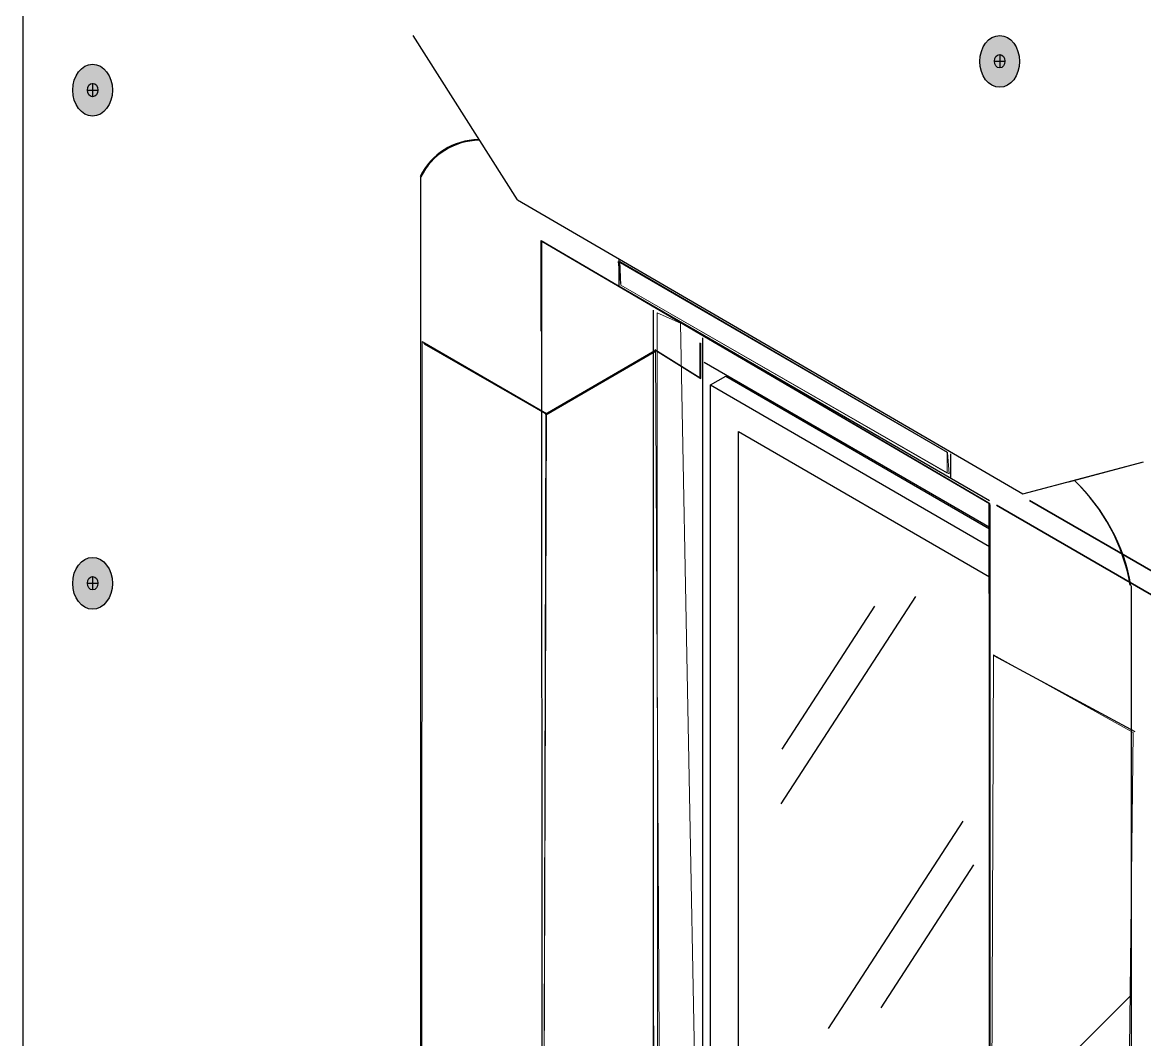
# Model space of a CAD drawing. Header units: inches. Extents: x -22 to 84, y -21 to 19.
# Drawn here: x 62.938 to 65.816, y 9.1 to 11.708 of the extents above; entities that cross this region are included whole.
import ezdxf

# ---------------------------------------------------------------- set-up
doc = ezdxf.new("R2010")
doc.units = ezdxf.units.IN
doc.header["$MEASUREMENT"] = 0
for name, color, linetype, lineweight in [('.ATI-HATCH', 7, 'Continuous', 0), ('.ATI-TEXT', 7, 'Continuous', 0), ('G-ANNO-TTLB', 7, 'Continuous', 0), ('Layer 12', 7, 'Continuous', 0), ('TYVEK', 7, 'Continuous', 0)]:
    doc.layers.add(name, color=color, linetype=linetype, lineweight=lineweight)
pattern_1 = [(45, (0, 0), (-7.071, 7.071), [])]

# ---------------------------------------------------------------- blocks, each defined once
blk = doc.blocks.new('Block_79')
at = {"layer": 'Layer 12', "color": 191, "lineweight": 25, "true_color": 0xbf7fff}
for points in [[(63.9583, 11.3299)], [(63.9583, 8.1783)]]:
    blk.add_lwpolyline(points, dxfattribs=at)

msp = doc.modelspace()

# ---------------------------------------------------------------- hatches: boundary and pattern name
at = {"layer": '.ATI-HATCH', "true_color": 0x000000, "transparency": 33554687}
h = msp.add_hatch(dxfattribs=at)
h.set_pattern_fill('_U', color=18, scale=10, angle=45, style=2, pattern_type=0)
h.set_pattern_definition(pattern_1)
h.paths.add_polyline_path([(65.3148, 10.5508), (64.4724, 11.0346), (64.4663, 11.0952), (65.3104, 10.6057)])
at = {"layer": 'G-ANNO-TTLB', "true_color": 0xff00ff, "transparency": 33554687}
h = msp.add_hatch(color=6, dxfattribs=at)
edge = h.paths.add_edge_path()
edge.add_spline(control_points=[(71.2893, -15.0744), (71.2893, -15.0744), (30.6016, -15.0744), (30.6016, -15.0744), (30.6016, -15.0744), (30.6016, 19.0506), (30.6016, 19.0506), (30.6016, 19.0506), (71.2893, 19.0506), (71.2893, 19.0506), (71.2893, 19.0506), (71.2893, -15.0744), (71.2893, -15.0744)], knot_values=[0, 0, 0, 0, 1, 1, 1, 2, 2, 2, 3, 3, 3, 4, 4, 4, 4], degree=3, periodic=0)
edge = h.paths.add_edge_path()
edge.add_spline(control_points=[(30.7266, 18.9256), (30.7266, 18.9256), (30.7266, -14.9494), (30.7266, -14.9494), (30.7266, -14.9494), (71.1643, -14.9494), (71.1643, -14.9494), (71.1643, -14.9494), (71.1643, 18.9256), (71.1643, 18.9256), (71.1643, 18.9256), (30.7266, 18.9256), (30.7266, 18.9256)], knot_values=[0, 0, 0, 0, 1, 1, 1, 2, 2, 2, 3, 3, 3, 4, 4, 4, 4], degree=3, periodic=0)
edge.add_line((30.7266, 18.9256), (30.7266, 18.9256))
at = {"layer": 'Layer 12', "true_color": 0x000000, "transparency": 33554687}
h = msp.add_hatch(dxfattribs=at)
h.set_pattern_fill('_U', color=18, scale=10, angle=45, style=2, pattern_type=0)
h.set_pattern_definition(pattern_1)
h.paths.add_polyline_path([(64.5665, 8.9368), (64.6649, 8.8753), (64.6259, 10.9371), (64.5657, 10.9637)])
h = msp.add_hatch(dxfattribs=at)
h.set_pattern_fill('_U', color=18, scale=10, angle=45, style=2, pattern_type=0)
h.set_pattern_definition(pattern_1)
h.paths.add_polyline_path([(64.275, 8.7568), (63.9621, 8.9399), (63.963, 10.89), (64.2819, 10.7053)])
h = msp.add_hatch(dxfattribs=at)
h.set_pattern_fill('_U', color=18, scale=10, angle=45, style=2, pattern_type=0)
h.set_pattern_definition(pattern_1)
h.paths.add_polyline_path([(64.5716, 8.9289), (64.275, 8.7568), (64.2804, 10.7023), (64.5619, 10.8654)])
h = msp.add_hatch(dxfattribs=at)
h.set_pattern_fill('_U', color=18, scale=10, angle=45, style=2, pattern_type=0)
h.set_pattern_definition(pattern_1)
h.paths.add_polyline_path([(65.764, 7.8984), (65.4211, 8.0951), (65.4287, 10.0866), (65.7865, 9.8871)])
at = {"layer": 'TYVEK', "true_color": 0x003b71, "transparency": 33554687}
h = msp.add_hatch(color=156, dxfattribs=at)
h.dxf.hatch_style = 2
edge = h.paths.add_edge_path()
edge.add_ellipse((65.4445, 11.6084), major_axis=(0, 0.0664), ratio=0.766948, start_angle=0, end_angle=360)
h = msp.add_hatch(color=156, dxfattribs=at)
h.dxf.hatch_style = 2
edge = h.paths.add_edge_path()
edge.add_ellipse((63.118, 11.5347), major_axis=(0, 0.0664), ratio=0.766948, start_angle=0, end_angle=360)
h = msp.add_hatch(color=156, dxfattribs=at)
h.dxf.hatch_style = 2
edge = h.paths.add_edge_path()
edge.add_ellipse((63.118, 10.2698), major_axis=(0, 0.0664), ratio=0.766948, start_angle=0, end_angle=360)

# ---------------------------------------------------------------- linework, layer by layer
at = {"layer": '.ATI-HATCH'}
for points in [[(65.3148, 10.5508), (64.4724, 11.0346), (64.4663, 11.0952), (65.3104, 10.6057)], [(64.4705, 11.0951), (64.4724, 11.0346), (65.3097, 10.5528), (65.3098, 10.606)]]:
    msp.add_lwpolyline(points, close=True, dxfattribs=at)
at = {"layer": '.ATI-TEXT', "color": 1, "lineweight": 35, "true_color": 0xff0000}
for p, q in [((65.5211, 10.4826), (67.2589, 9.4772)), ((65.436, 10.4701), (67.2589, 9.4155))]:
    msp.add_line(p, q, dxfattribs=at)
at = {"layer": 'G-ANNO-TTLB'}
for points in [[(71.2893, -15.0744), (71.2893, -15.0744), (30.6016, -15.0744), (30.6016, -15.0744), (30.6016, -15.0744), (30.6016, 19.0506), (30.6016, 19.0506), (30.6016, 19.0506), (71.2893, 19.0506), (71.2893, 19.0506), (71.2893, 19.0506), (71.2893, -15.0744), (71.2893, -15.0744)], [(30.7266, 18.9256), (30.7266, 18.9256), (30.7266, -14.9494), (30.7266, -14.9494), (30.7266, -14.9494), (71.1643, -14.9494), (71.1643, -14.9494), (71.1643, -14.9494), (71.1643, 18.9256), (71.1643, 18.9256), (71.1643, 18.9256), (30.7266, 18.9256), (30.7266, 18.9256)]]:
    msp.add_open_spline(points, degree=3, knots=[0, 0, 0, 0, 1, 1, 1, 2, 2, 2, 3, 3, 3, 4, 4, 4, 4], dxfattribs=at)
at = {"layer": 'Layer 12'}
for points in [[(64.5665, 8.9368), (64.6649, 8.8753), (64.6259, 10.9371), (64.5657, 10.9637)], [(64.275, 8.7568), (63.9621, 8.9399), (63.963, 10.89), (64.2819, 10.7053)], [(64.5716, 8.9289), (64.275, 8.7568), (64.2804, 10.7023), (64.5619, 10.8654)], [(65.764, 7.8984), (65.4211, 8.0951), (65.4287, 10.0866), (65.7865, 9.8871)]]:
    msp.add_lwpolyline(points, close=True, dxfattribs=at)
at = {"layer": 'TYVEK', "color": 33, "lineweight": 25, "true_color": 0xcc9966}
msp.add_line((62.9389, 13.4264), (62.9389, 7.562), dxfattribs=at)
at = {"layer": 'TYVEK', "color": 18, "lineweight": 25, "true_color": 0x000000}
for p, q in [((64.2076, 11.2533), (63.9401, 11.6752)), ((64.2076, 11.2533), (65.5041, 10.4992)), ((64.2684, 11.1488), (65.4166, 10.4759)), ((64.2702, 11.1475), (65.4184, 10.4746)), ((64.4684, 11.0321), (65.4184, 10.4826)), ((65.5041, 10.4992), (65.813, 10.5815)), ((65.6219, 10.5306), (65.813, 10.5815)), ((65.4177, 8.1005), (65.4184, 10.4746))]:
    msp.add_line(p, q, dxfattribs=at)
at = {"layer": 'TYVEK', "color": 252, "lineweight": 25, "true_color": 0x848484}
for p, q in [((65.431, 11.6089), (65.458, 11.6089)), ((65.4445, 11.626), (65.4445, 11.5917)), ((63.118, 11.5523), (63.118, 11.518)), ((63.1045, 11.5351), (63.1315, 11.5351)), ((63.118, 10.2873), (63.118, 10.253)), ((63.1045, 10.2702), (63.1315, 10.2702))]:
    msp.add_line(p, q, dxfattribs=at)
at = {"layer": 'TYVEK', "color": 4, "lineweight": 25, "true_color": 0x00ffff}
for p, q in [((63.9598, 9.324), (63.9598, 11.3121)), ((64.4684, 11.0321), (64.4684, 11.1016)), ((64.5568, 8.9152), (64.5568, 10.9701)), ((64.2715, 8.7664), (64.2703, 10.9155)), ((63.9664, 10.8854), (64.2779, 10.7067)), ((63.9682, 10.884), (64.2797, 10.7054)), ((64.676, 10.7968), (64.676, 10.8871)), ((64.6778, 10.7955), (64.6778, 10.8857)), ((64.6828, 8.845), (64.6828, 10.8999)), ((64.2786, 10.7037), (64.5601, 10.8668)), ((64.2804, 10.7023), (64.5619, 10.8654)), ((64.5601, 10.8693), (64.676, 10.7968)), ((64.5619, 10.868), (64.6778, 10.7955)), ((65.3187, 10.602), (65.3187, 10.5402)), ((65.4191, 10.4713), (65.4191, 8.114)), ((65.7818, 10.2636), (65.781, 7.8991)), ((65.4294, 10.085), (65.7908, 9.89)), ((63.9598, 8.7183), (63.9598, 9.324)), ((64.5568, 9.1352), (64.5568, 9.3085)), ((64.5568, 9.1352), (64.5568, 8.9152))]:
    msp.add_line(p, q, dxfattribs=at)
at = {"layer": 'TYVEK', "color": 165, "lineweight": 25, "true_color": 0x4c5f99}
for q in [(64.5568, 10.9701), (64.5568, 9.0252)]:
    msp.add_line((64.5568, 9.1352), q, dxfattribs=at)
at = {"layer": 'TYVEK', "color": 191, "lineweight": 25, "true_color": 0xbf7fff}
for p, q in [((64.6864, 10.8372), (65.4203, 10.4127)), ((64.7027, 10.7788), (64.7421, 10.8014)), ((64.7421, 10.8014), (65.4186, 10.41)), ((64.7027, 10.7788), (65.4186, 10.3647)), ((64.7027, 9.0241), (64.7027, 10.7788))]:
    msp.add_line(p, q, dxfattribs=at)
at = {"layer": 'TYVEK', "color": 1, "lineweight": 25, "true_color": 0xff0000}
for p, q in [((65.2285, 10.2359), (64.883, 9.704)), ((65.1231, 10.2115), (64.8856, 9.8446)), ((65.3496, 9.6598), (65.0042, 9.128)), ((65.377, 9.5481), (65.1395, 9.1812))]:
    msp.add_line(p, q, dxfattribs=at)
at = {"layer": 'TYVEK', "color": 18, "lineweight": 25, "true_color": 0x000000}
for points in [[(63.9401, 11.6752)], [(64.2076, 11.2533)], [(64.2076, 11.2533)]]:
    msp.add_lwpolyline(points, dxfattribs=at)
at = {"layer": 'TYVEK', "color": 4, "lineweight": 25, "true_color": 0x00ffff}
for points in [[(64.2685, 10.9168), (64.2684, 11.1488), (65.4166, 10.4759), (65.417, 10.2437)], [(64.2703, 10.9155), (64.2702, 11.1475), (65.4184, 10.4746), (65.4188, 10.2424)], [(64.4307, 11.0496)]]:
    msp.add_lwpolyline(points, dxfattribs=at)
at = {"layer": 'TYVEK', "color": 191, "lineweight": 25, "true_color": 0xbf7fff}
for points in [[(64.684, 10.9074)], [(64.775, 9.0603), (64.775, 10.659), (65.4186, 10.2867)]]:
    msp.add_lwpolyline(points, dxfattribs=at)
at = {"layer": 'TYVEK', "color": 18, "lineweight": 25, "true_color": 0x000000}
for centre in [(65.4445, 11.6084), (63.118, 11.5347), (63.118, 10.2698)]:
    msp.add_ellipse(centre, major_axis=(0, 0.0664), ratio=0.766948, dxfattribs=at)
at = {"layer": 'TYVEK', "color": 252, "lineweight": 25, "true_color": 0x848484}
for centre in [(65.4445, 11.6089), (63.118, 11.5351), (63.118, 10.2702)]:
    msp.add_ellipse(centre, major_axis=(0, 0.0171), ratio=0.788846, dxfattribs=at)
at = {"layer": 'TYVEK', "color": 4, "lineweight": 25, "true_color": 0x00ffff}
for points in [[(64.1075, 11.4075), (64.0439, 11.407), (63.9861, 11.3706), (63.9582, 11.3135)], [(64.1093, 11.4061), (64.0457, 11.4056), (63.9879, 11.3692), (63.96, 11.3121)], [(65.7793, 10.2653), (65.7615, 10.3681), (65.7109, 10.4624), (65.6352, 10.5342)], [(65.7811, 10.264), (65.7633, 10.3668), (65.7127, 10.461), (65.637, 10.5328)]]:
    msp.add_open_spline(points, degree=3, dxfattribs=at)

# ---------------------------------------------------------------- block references
at = {"layer": 'Layer 12'}
msp.add_blockref('Block_79', (0, 0), dxfattribs=at)

doc.saveas('drawing.dxf')
